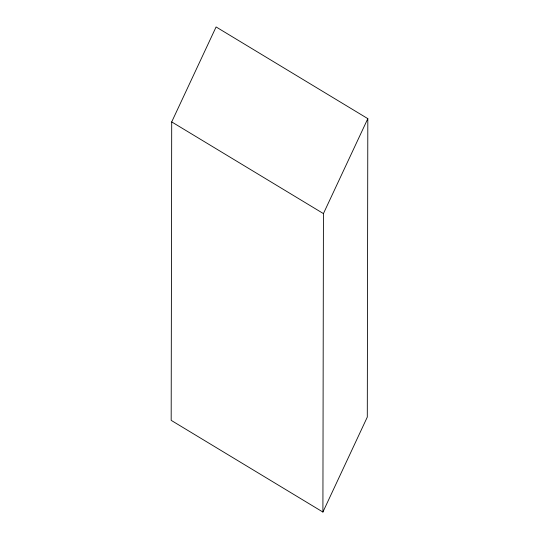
<?xml version="1.0" encoding="UTF-8"?>
<svg xmlns="http://www.w3.org/2000/svg" width="539" height="539" viewBox="0 0 539 539"><rect width="100%" height="100%" fill="white"/><g stroke="black" fill="none" stroke-linecap="round" stroke-linejoin="round"><path stroke-width="0.81" d="M171.705 121.908L171.18 420.353L322.908 512.05L367.295 417.092L367.82 118.647L216.092 26.95L171.705 121.908L323.427 213.599L322.908 512.05M323.427 213.599L367.82 118.647"/></g></svg>
